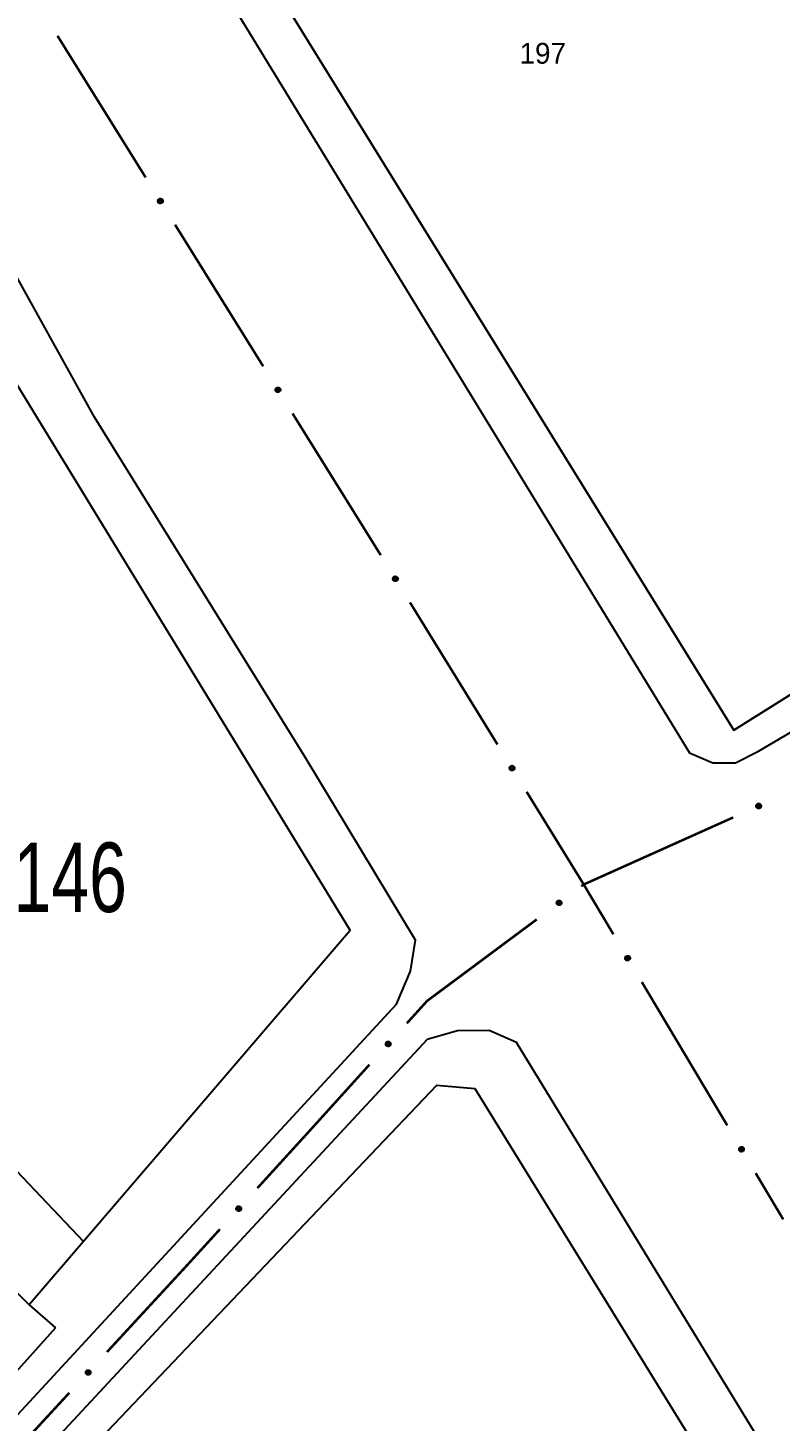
# Model space of a CAD drawing. Extents: x 199577 to 200882, y 4838726 to 4840156.
# Drawn here: x 200277.8 to 200331.9, y 4839688.2 to 4839788.5 of the extents above; entities that cross this region are included whole.
import ezdxf
from ezdxf.enums import TextEntityAlignment as Align

# ---------------------------------------------------------------- set-up
doc = ezdxf.new("R2010")
doc.units = 0
doc.header["$LTSCALE"] = 1.5
doc.header["$MEASUREMENT"] = 0
for name, color, linetype in [('CD_MALHA_LOTES', 7, 'CONTINUOUS'), ('CD_TXT_QUADRA', 2, 'CONTINUOUS'), ('RU-QUADRA', 210, 'CONTINUOUS'), ('SV-EIXO-RUA-PAV', 20, 'CONTINUOUS'), ('SV-RUA-PAVIM', 7, 'CONTINUOUS'), ('Th_NmrPorta', 1, 'CONTINUOUS')]:
    doc.layers.add(name, color=color, linetype=linetype)
doc.styles.add('ARIAL', font='ARIAL.SHX')

msp = doc.modelspace()

# ---------------------------------------------------------------- linework, layer by layer
at = {"layer": 'CD_MALHA_LOTES', "linetype": 'Continuous', "flags": 128}
for points in [[(200321.76, 4839826.76), (200292.2, 4839796.84), (200328.57, 4839737.96), (200359.52, 4839757.36)], [(200239.23, 4839746.02), (200247.15, 4839753.92), (200260.64, 4839765.85), (200271.15, 4839772.37), (200300.98, 4839723.55)], [(200300.98, 4839723.55), (200281.78, 4839701.17)], [(200262.49, 4839721.5), (200281.78, 4839701.17)], [(200277.87, 4839696.61), (200257.73, 4839716.88)], [(200284, 4839688.02), (200307.2, 4839712.41), (200309.94, 4839712.18), (200330.44, 4839678.92)], [(200281.78, 4839701.17), (200277.87, 4839696.61)], [(200277.87, 4839696.61), (200279.77, 4839694.96)], [(200279.77, 4839694.96), (200275.43, 4839690.15)]]:
    msp.add_lwpolyline(points, dxfattribs=at)
at = {"layer": 'RU-QUADRA', "linetype": 'Continuous', "flags": 128}
msp.add_lwpolyline([(200292.2, 4839796.84), (200321.76, 4839826.76), (200337.57, 4839842.76), (200362.53, 4839868.72), (200429.08, 4839797.67), (200407.55, 4839784.04), (200399.91, 4839779.28), (200393.91, 4839775.55), (200388.35, 4839772.08), (200382.51, 4839768.45), (200378.76, 4839772.59), (200365.72, 4839761.25), (200328.57, 4839737.96)], close=True, dxfattribs=at)
at = {"layer": 'RU-QUADRA', "linetype": 'Continuous'}
for points in [[(200271.15, 4839772.37), (200300.98, 4839723.55)], [(200300.98, 4839723.55), (200281.78, 4839701.17)], [(200281.78, 4839701.17), (200277.87, 4839696.61)], [(200277.87, 4839696.61), (200279.77, 4839694.96)], [(200279.77, 4839694.96), (200275.43, 4839690.15)]]:
    msp.add_lwpolyline(points, dxfattribs=at)
at = {"layer": 'RU-QUADRA', "linetype": 'Continuous', "flags": 128}
msp.add_lwpolyline([(200274.55, 4839678.08), (200279.96, 4839683.78), (200284, 4839688.02), (200307.2, 4839712.41), (200309.94, 4839712.18), (200322.96, 4839691.06), (200330.44, 4839678.92), (200343.74, 4839657.34), (200343.09, 4839653.73), (200333.65, 4839645.93), (200322.91, 4839637.07), (200318.53, 4839633.45), (200303.85, 4839621.34), (200299.33, 4839617.6), (200295.79, 4839614.68), (200292.08, 4839611.62), (200280.36, 4839601.94), (200262.46, 4839621.33)], dxfattribs=at)
at = {"layer": 'SV-EIXO-RUA-PAV', "const_width": 0.18}
for points in [[(200279.919547, 4839787.897209), (200286.260262, 4839777.70921)], [(200288.373834, 4839774.31321), (200294.714549, 4839764.12521)], [(200296.82812, 4839760.729211), (200303.168835, 4839750.541211)], [(200305.272558, 4839747.139113), (200311.566049, 4839736.921874)], [(200313.663879, 4839733.516128), (200317.335082, 4839727.556072)], [(200328.524435, 4839731.674633), (200318.488115, 4839727.172159)], [(200317.335082, 4839727.556072), (200317.77, 4839726.85)], [(200317.77, 4839726.85), (200317.599128, 4839726.722945)], [(200318.488115, 4839727.172159), (200317.77, 4839726.85)], [(200317.77, 4839726.85), (200319.904437, 4839723.266823)], [(200314.389243, 4839724.336181), (200307.167004, 4839718.965962)], [(200321.951501, 4839719.830324), (200328.092693, 4839709.520825)], [(200306.5, 4839718.47), (200305.045093, 4839716.861586)], [(200307.167004, 4839718.965962), (200306.5, 4839718.47)], [(200302.36177, 4839713.895145), (200298.336784, 4839709.445483)], [(200298.336784, 4839709.445483), (200297.97, 4839709.04)], [(200297.97, 4839709.04), (200294.296793, 4839705.009445)], [(200330.139756, 4839706.084325), (200331.675054, 4839703.50695)], [(200331.675054, 4839703.50695), (200332.12, 4839702.76)], [(200291.602463, 4839702.052997), (200289.581716, 4839699.835661)], [(200289.13, 4839699.34), (200283.480176, 4839693.219696)], [(200289.581716, 4839699.835661), (200289.13, 4839699.34)], [(200280.766975, 4839690.280557), (200275.340573, 4839684.402278)]]:
    msp.add_lwpolyline(points, dxfattribs=at)
at = {"layer": 'SV-EIXO-RUA-PAV'}
for points in [[(200287.334587, 4839776.191361), (200287.382374, 4839776.180949), (200287.421316, 4839776.162229), (200287.449301, 4839776.137267), (200287.46828, 4839776.10876), (200287.484411, 4839776.07741), (200287.493701, 4839776.042214), (200287.495359, 4839776.000867), (200287.485251, 4839775.952856), (200287.463452, 4839775.914225), (200287.440448, 4839775.885478), (200287.411862, 4839775.863977), (200287.381144, 4839775.848817), (200287.344266, 4839775.840376), (200287.302348, 4839775.839105), (200287.254317, 4839775.850437), (200287.216266, 4839775.869052), (200287.189831, 4839775.893907), (200287.168397, 4839775.922782), (200287.152312, 4839775.954985), (200287.143392, 4839775.989587), (200287.142188, 4839776.031794), (200287.154001, 4839776.079052), (200287.172134, 4839776.117216), (200287.196611, 4839776.143993), (200287.225514, 4839776.164454), (200287.256761, 4839776.181016), (200287.291752, 4839776.191827), (200287.334587, 4839776.191361)], [(200295.788873, 4839762.607361), (200295.83666, 4839762.596949), (200295.875602, 4839762.578229), (200295.903588, 4839762.553267), (200295.922566, 4839762.524761), (200295.938697, 4839762.493411), (200295.947987, 4839762.458215), (200295.949645, 4839762.416867), (200295.939537, 4839762.368857), (200295.917738, 4839762.330225), (200295.894734, 4839762.301479), (200295.866149, 4839762.279978), (200295.835431, 4839762.264818), (200295.798552, 4839762.256377), (200295.756634, 4839762.255106), (200295.708604, 4839762.266438), (200295.670552, 4839762.285053), (200295.644117, 4839762.309908), (200295.622684, 4839762.338782), (200295.606599, 4839762.370986), (200295.597679, 4839762.405587), (200295.596475, 4839762.447795), (200295.608288, 4839762.495052), (200295.62642, 4839762.533216), (200295.650898, 4839762.559993), (200295.6798, 4839762.580455), (200295.711047, 4839762.597016), (200295.746038, 4839762.607828), (200295.788873, 4839762.607361)], [(200304.242015, 4839749.022054), (200304.289754, 4839749.011421), (200304.328608, 4839748.992521), (200304.356478, 4839748.96743), (200304.375324, 4839748.938836), (200304.39131, 4839748.907411), (200304.400437, 4839748.872172), (200304.401904, 4839748.830818), (200304.391574, 4839748.782855), (200304.369596, 4839748.744324), (200304.346459, 4839748.715685), (200304.317774, 4839748.694316), (200304.286987, 4839748.679299), (200304.250069, 4839748.671028), (200304.208146, 4839748.669951), (200304.160169, 4839748.681506), (200304.122203, 4839748.700296), (200304.095884, 4839748.725273), (200304.074584, 4839748.754247), (200304.058648, 4839748.786525), (200304.049888, 4839748.821167), (200304.04888, 4839748.863379), (200304.060912, 4839748.910582), (200304.079221, 4839748.948662), (200304.103822, 4839748.975325), (200304.132819, 4839748.995653), (200304.164142, 4839749.012069), (200304.199183, 4839749.022719), (200304.242015, 4839749.022054)], [(200312.633336, 4839735.399068), (200312.681075, 4839735.388436), (200312.71993, 4839735.369536), (200312.747799, 4839735.344444), (200312.766646, 4839735.31585), (200312.782631, 4839735.284426), (200312.791758, 4839735.249187), (200312.793225, 4839735.207833), (200312.782895, 4839735.159869), (200312.760918, 4839735.121339), (200312.73778, 4839735.0927), (200312.709096, 4839735.071331), (200312.678308, 4839735.056313), (200312.641391, 4839735.048043), (200312.599467, 4839735.046966), (200312.55149, 4839735.058521), (200312.513525, 4839735.077311), (200312.487205, 4839735.102288), (200312.465905, 4839735.131262), (200312.44997, 4839735.163539), (200312.44121, 4839735.198182), (200312.440201, 4839735.240394), (200312.452233, 4839735.287597), (200312.470542, 4839735.325676), (200312.495143, 4839735.35234), (200312.52414, 4839735.372667), (200312.555464, 4839735.389084), (200312.590504, 4839735.399734), (200312.633336, 4839735.399068)], [(200330.525371, 4839732.451639), (200330.508623, 4839732.405688), (200330.484832, 4839732.36962), (200330.45633, 4839732.345249), (200330.425529, 4839732.33028), (200330.392292, 4839732.318515), (200330.356167, 4839732.314047), (200330.314972, 4839732.317969), (200330.268759, 4839732.334446), (200330.233413, 4839732.361247), (200330.208024, 4839732.387911), (200330.190567, 4839732.41913), (200330.179679, 4839732.451609), (200330.176278, 4839732.489288), (200330.18066, 4839732.530995), (200330.198354, 4839732.577064), (200330.221921, 4839732.612264), (200330.250108, 4839732.635113), (200330.281604, 4839732.652465), (200330.31568, 4839732.664069), (200330.351167, 4839732.668251), (200330.393152, 4839732.663763), (200330.43839, 4839732.645697), (200330.473766, 4839732.622593), (200330.497005, 4839732.594734), (200330.51339, 4839732.563341), (200330.525596, 4839732.530149), (200330.531599, 4839732.494021), (200330.525371, 4839732.451639)], [(200316.175169, 4839725.526959), (200316.168739, 4839725.478476), (200316.153298, 4839725.438121), (200316.130732, 4839725.40817), (200316.10389, 4839725.386903), (200316.073979, 4839725.368238), (200316.03967, 4839725.356074), (200315.998601, 4839725.351007), (200315.94992, 4839725.357116), (200315.90962, 4839725.375651), (200315.879073, 4839725.396203), (200315.855285, 4839725.422916), (200315.83764, 4839725.452277), (200315.826183, 4839725.488332), (200315.821455, 4839725.530002), (200315.828782, 4839725.578804), (200315.844191, 4839725.618263), (200315.866779, 4839725.64666), (200315.893785, 4839725.670405), (200315.924551, 4839725.689094), (200315.958297, 4839725.700841), (200316.000261, 4839725.705525), (200316.048333, 4839725.697655), (200316.087864, 4839725.682735), (200316.11657, 4839725.660553), (200316.139349, 4839725.633438), (200316.158434, 4839725.603665), (200316.172098, 4839725.569687), (200316.175169, 4839725.526959)], [(200320.949011, 4839721.728348), (200320.996587, 4839721.717008), (200321.035157, 4839721.697534), (200321.062651, 4839721.672032), (200321.081071, 4839721.643161), (200321.096589, 4839721.611503), (200321.105192, 4839721.576133), (200321.106045, 4839721.534761), (200321.095004, 4839721.486956), (200321.072457, 4839721.448756), (200321.048898, 4839721.420463), (200321.019899, 4839721.399523), (200320.988892, 4839721.384964), (200320.951856, 4839721.377242), (200320.909921, 4839721.376787), (200320.862121, 4839721.389052), (200320.824438, 4839721.408404), (200320.798492, 4839721.433769), (200320.777625, 4839721.463055), (200320.76217, 4839721.495566), (200320.753925, 4839721.530335), (200320.753543, 4839721.572557), (200320.766274, 4839721.619576), (200320.785146, 4839721.65738), (200320.81014, 4839721.683675), (200320.839435, 4839721.70357), (200320.870999, 4839721.719521), (200320.906194, 4839721.729649), (200320.949011, 4839721.728348)], [(200303.881454, 4839715.411075), (200303.884593, 4839715.362268), (200303.877311, 4839715.319678), (200303.861013, 4839715.285904), (200303.83883, 4839715.259814), (200303.813128, 4839715.235679), (200303.781847, 4839715.217063), (200303.742552, 4839715.204092), (200303.693614, 4839715.200599), (200303.650475, 4839715.210926), (200303.616509, 4839715.225133), (200303.587972, 4839715.246698), (200303.564944, 4839715.272059), (200303.546682, 4839715.305191), (200303.533925, 4839715.345141), (200303.531604, 4839715.394436), (200303.539029, 4839715.43614), (200303.555651, 4839715.468394), (200303.577513, 4839715.496946), (200303.604048, 4839715.521271), (200303.634859, 4839715.539368), (200303.675106, 4839715.552139), (200303.72379, 4839715.553786), (200303.76547, 4839715.546855), (200303.797948, 4839715.53069), (200303.825573, 4839715.508534), (200303.850093, 4839715.48305), (200303.870116, 4839715.452385), (200303.881454, 4839715.411075)], [(200329.137267, 4839707.98235), (200329.184842, 4839707.97101), (200329.223412, 4839707.951535), (200329.250907, 4839707.926033), (200329.269326, 4839707.897163), (200329.284844, 4839707.865504), (200329.293447, 4839707.830134), (200329.2943, 4839707.788763), (200329.28326, 4839707.740958), (200329.260713, 4839707.702758), (200329.237153, 4839707.674465), (200329.208155, 4839707.653525), (200329.177147, 4839707.638965), (200329.140112, 4839707.631244), (200329.098177, 4839707.630789), (200329.050376, 4839707.643054), (200329.012694, 4839707.662406), (200328.986748, 4839707.687771), (200328.96588, 4839707.717057), (200328.950425, 4839707.749568), (200328.94218, 4839707.784336), (200328.941799, 4839707.826559), (200328.954529, 4839707.873578), (200328.973401, 4839707.911382), (200328.998395, 4839707.937677), (200329.027691, 4839707.957572), (200329.059254, 4839707.973522), (200329.094449, 4839707.983651), (200329.137267, 4839707.98235)], [(200293.127771, 4839703.563269), (200293.130729, 4839703.51445), (200293.123289, 4839703.471887), (200293.106866, 4839703.438174), (200293.084585, 4839703.412167), (200293.058794, 4839703.388128), (200293.027444, 4839703.369628), (200292.988101, 4839703.356803), (200292.93915, 4839703.353492), (200292.89605, 4839703.36398), (200292.862137, 4839703.378312), (200292.83368, 4839703.399984), (200292.810747, 4839703.42543), (200292.792608, 4839703.458629), (200292.78, 4839703.498627), (200292.777861, 4839703.54793), (200292.785442, 4839703.589606), (200292.802183, 4839703.621798), (200292.824152, 4839703.650268), (200292.850776, 4839703.674495), (200292.881655, 4839703.692477), (200292.921948, 4839703.705099), (200292.970638, 4839703.706564), (200293.012292, 4839703.699478), (200293.044711, 4839703.683193), (200293.072253, 4839703.660934), (200293.096678, 4839703.63536), (200293.116587, 4839703.60462), (200293.127771, 4839703.563269)], [(200282.30192, 4839691.781033), (200282.304566, 4839691.732196), (200282.296853, 4839691.689682), (200282.280214, 4839691.656075), (200282.257768, 4839691.630211), (200282.231823, 4839691.606338), (200282.200356, 4839691.588039), (200282.160931, 4839691.575466), (200282.11196, 4839691.572468), (200282.068928, 4839691.583231), (200282.035107, 4839691.597781), (200282.00679, 4839691.619634), (200281.98402, 4839691.645226), (200281.966094, 4839691.678542), (200281.953742, 4839691.718619), (200281.95192, 4839691.767934), (200281.959767, 4839691.809562), (200281.976714, 4839691.841646), (200281.998864, 4839691.869974), (200282.025643, 4839691.89403), (200282.056636, 4839691.911814), (200282.09701, 4839691.924178), (200282.145708, 4839691.925332), (200282.187316, 4839691.917979), (200282.219629, 4839691.901487), (200282.247028, 4839691.879052), (200282.27129, 4839691.853321), (200282.291001, 4839691.822455), (200282.30192, 4839691.781033)]]:
    msp.add_lwpolyline(points, close=True, dxfattribs=at)
for points in [[(200287.142188, 4839776.031794), (200287.302348, 4839775.839105)], [(200287.143392, 4839775.989587), (200287.254317, 4839775.850437)], [(200287.14772, 4839776.007272), (200287.273839, 4839775.851112)], [(200287.150685, 4839775.968937), (200287.231486, 4839775.864933)], [(200287.151422, 4839776.052971), (200287.321264, 4839775.842055)], [(200287.152312, 4839775.954985), (200287.216266, 4839775.869052)], [(200287.154001, 4839776.079052), (200287.344266, 4839775.840376)], [(200287.163364, 4839776.095762), (200287.359315, 4839775.848058)], [(200287.172134, 4839776.117216), (200287.381144, 4839775.848817)], [(200287.185553, 4839776.127251), (200287.394483, 4839775.858695)], [(200287.196611, 4839776.143993), (200287.411862, 4839775.863977)], [(200287.212069, 4839776.15179), (200287.423007, 4839775.87484)], [(200287.225514, 4839776.164454), (200287.440448, 4839775.885478)], [(200287.244069, 4839776.170098), (200287.450835, 4839775.905017)], [(200287.256761, 4839776.181016), (200287.463452, 4839775.914225)], [(200287.276636, 4839776.182331), (200287.472304, 4839775.937665)], [(200287.291752, 4839776.191827), (200287.485251, 4839775.952856)], [(200287.312087, 4839776.18993), (200287.486845, 4839775.97886)], [(200287.334587, 4839776.191361), (200287.495359, 4839776.000867)], [(200287.360386, 4839776.184632), (200287.490264, 4839776.027597)], [(200287.382374, 4839776.180949), (200287.493701, 4839776.042214)], [(200287.404619, 4839776.170373), (200287.483541, 4839776.066807)], [(200287.421316, 4839776.162229), (200287.484411, 4839776.07741)], [(200295.596475, 4839762.447795), (200295.756634, 4839762.255106)], [(200295.605709, 4839762.468972), (200295.77555, 4839762.258056)], [(200295.608288, 4839762.495052), (200295.798552, 4839762.256377)], [(200295.61765, 4839762.511763), (200295.813602, 4839762.264058)], [(200295.62642, 4839762.533216), (200295.835431, 4839762.264818)], [(200295.63984, 4839762.543252), (200295.848769, 4839762.274695)], [(200295.650898, 4839762.559993), (200295.866149, 4839762.279978)], [(200295.666355, 4839762.56779), (200295.877294, 4839762.290841)], [(200295.6798, 4839762.580455), (200295.894734, 4839762.301479)], [(200295.698355, 4839762.586099), (200295.905122, 4839762.321018)], [(200295.711047, 4839762.597016), (200295.917738, 4839762.330225)], [(200295.730922, 4839762.598332), (200295.92659, 4839762.353666)], [(200295.746038, 4839762.607828), (200295.939537, 4839762.368857)], [(200295.766373, 4839762.605931), (200295.941132, 4839762.39486)], [(200295.788873, 4839762.607361), (200295.949645, 4839762.416867)], [(200295.814673, 4839762.600632), (200295.944551, 4839762.443597)], [(200295.83666, 4839762.596949), (200295.947987, 4839762.458215)], [(200295.858905, 4839762.586374), (200295.937827, 4839762.482807)], [(200295.875602, 4839762.578229), (200295.938697, 4839762.493411)], [(200295.597679, 4839762.405587), (200295.708604, 4839762.266438)], [(200295.602006, 4839762.423273), (200295.728126, 4839762.267113)], [(200295.604971, 4839762.384938), (200295.685772, 4839762.280934)], [(200295.606599, 4839762.370986), (200295.670552, 4839762.285053)], [(200304.04888, 4839748.863379), (200304.208146, 4839748.669951)], [(200304.049888, 4839748.821167), (200304.160169, 4839748.681506)], [(200304.054298, 4839748.838832), (200304.179693, 4839748.68209)], [(200304.057086, 4839748.800484), (200304.137405, 4839748.696107)], [(200304.058212, 4839748.884514), (200304.227075, 4839748.672814)], [(200304.058648, 4839748.786525), (200304.122203, 4839748.700296)], [(200304.060912, 4839748.910582), (200304.250069, 4839748.671028)], [(200304.070352, 4839748.927249), (200304.265154, 4839748.67864)], [(200304.079221, 4839748.948662), (200304.286987, 4839748.679299)], [(200304.092687, 4839748.958635), (200304.300371, 4839748.689114)], [(200304.103822, 4839748.975325), (200304.317774, 4839748.694316)], [(200304.119315, 4839748.983051), (200304.32897, 4839748.705127)], [(200304.132819, 4839748.995653), (200304.346459, 4839748.715685)], [(200304.1514, 4839749.001211), (200304.356937, 4839748.735175)], [(200304.164142, 4839749.012069), (200304.369596, 4839748.744324)], [(200304.184023, 4839749.013293), (200304.378556, 4839748.767723)], [(200304.199183, 4839749.022719), (200304.391574, 4839748.782855)], [(200304.219509, 4839749.020727), (200304.393289, 4839748.80885)], [(200304.242015, 4839749.022054), (200304.401904, 4839748.830818)], [(200304.267783, 4839749.015205), (200304.396933, 4839748.857571)], [(200304.289754, 4839749.011421), (200304.400437, 4839748.872172)], [(200304.311949, 4839749.000742), (200304.390391, 4839748.896812)], [(200304.328608, 4839748.992521), (200304.39131, 4839748.907411)], [(200312.555464, 4839735.389084), (200312.760918, 4839735.121339)], [(200312.575344, 4839735.390307), (200312.769878, 4839735.144738)], [(200312.590504, 4839735.399734), (200312.782895, 4839735.159869)], [(200312.61083, 4839735.397742), (200312.78461, 4839735.185865)], [(200312.633336, 4839735.399068), (200312.793225, 4839735.207833)], [(200312.659105, 4839735.39222), (200312.788254, 4839735.234586)], [(200312.681075, 4839735.388436), (200312.791758, 4839735.249187)], [(200312.440201, 4839735.240394), (200312.599467, 4839735.046966)], [(200312.44121, 4839735.198182), (200312.55149, 4839735.058521)], [(200312.44562, 4839735.215847), (200312.571015, 4839735.059105)], [(200312.448407, 4839735.177499), (200312.528726, 4839735.073122)], [(200312.449534, 4839735.261529), (200312.618397, 4839735.049828)], [(200312.44997, 4839735.163539), (200312.513525, 4839735.077311)], [(200312.452233, 4839735.287597), (200312.641391, 4839735.048043)], [(200312.461673, 4839735.304263), (200312.656476, 4839735.055655)], [(200312.470542, 4839735.325676), (200312.678308, 4839735.056313)], [(200312.484008, 4839735.33565), (200312.691692, 4839735.066129)], [(200312.495143, 4839735.35234), (200312.709096, 4839735.071331)], [(200312.510637, 4839735.360065), (200312.720291, 4839735.082142)], [(200312.52414, 4839735.372667), (200312.73778, 4839735.0927)], [(200312.542721, 4839735.378226), (200312.748258, 4839735.11219)], [(200312.703271, 4839735.377757), (200312.781712, 4839735.273826)], [(200312.71993, 4839735.369536), (200312.782631, 4839735.284426)], [(200330.43839, 4839732.645697), (200330.176278, 4839732.489288)], [(200330.473766, 4839732.622593), (200330.179679, 4839732.451609)], [(200330.393152, 4839732.663763), (200330.18066, 4839732.530995)], [(200330.412894, 4839732.651763), (200330.181037, 4839732.511854)], [(200330.453688, 4839732.63417), (200330.181864, 4839732.473341)], [(200330.481904, 4839732.607945), (200330.187671, 4839732.437062)], [(200330.497005, 4839732.594734), (200330.190567, 4839732.41913)], [(200330.368109, 4839732.661582), (200330.196395, 4839732.557628)], [(200330.351167, 4839732.668251), (200330.198354, 4839732.577064)], [(200330.502651, 4839732.578368), (200330.19983, 4839732.406624)], [(200330.51339, 4839732.563341), (200330.208024, 4839732.387911)], [(200330.329724, 4839732.663804), (200330.215791, 4839732.597736)], [(200330.31568, 4839732.664069), (200330.221921, 4839732.612264)], [(200330.516486, 4839732.544195), (200330.225987, 4839732.374988)], [(200330.525596, 4839732.530149), (200330.233413, 4839732.361247)], [(200330.524224, 4839732.510278), (200330.255449, 4839732.349321)], [(200330.531599, 4839732.494021), (200330.268759, 4839732.334446)], [(200330.526982, 4839732.474127), (200330.294311, 4839732.329366)], [(200330.525371, 4839732.451639), (200330.314972, 4839732.317969)], [(200330.515231, 4839732.42698), (200330.342145, 4839732.319419)], [(200330.508623, 4839732.405688), (200330.356167, 4839732.314047)], [(200330.495149, 4839732.385069), (200330.381903, 4839732.320804)], [(200330.484832, 4839732.36962), (200330.392292, 4839732.318515)], [(200316.000261, 4839725.705525), (200315.821455, 4839725.530002)], [(200316.022129, 4839725.698071), (200315.825956, 4839725.511394)], [(200316.048333, 4839725.697655), (200315.826183, 4839725.488332)], [(200315.958297, 4839725.700841), (200315.828782, 4839725.578804)], [(200315.97628, 4839725.697988), (200315.831067, 4839725.559405)], [(200316.065759, 4839725.689704), (200315.835081, 4839725.473969)], [(200316.087864, 4839725.682735), (200315.83764, 4839725.452277)], [(200315.938321, 4839725.691868), (200315.841344, 4839725.602755)], [(200315.924551, 4839725.689094), (200315.844191, 4839725.618263)], [(200316.098973, 4839725.67019), (200315.848585, 4839725.439799)], [(200316.11657, 4839725.660553), (200315.855285, 4839725.422916)], [(200316.125617, 4839725.645792), (200315.867031, 4839725.412706)], [(200316.139349, 4839725.633438), (200315.879073, 4839725.396203)], [(200316.146506, 4839725.615413), (200315.899402, 4839725.387464)], [(200316.158434, 4839725.603665), (200315.90962, 4839725.375651)], [(200316.161386, 4839725.583967), (200315.933711, 4839725.368765)], [(200316.172098, 4839725.569687), (200315.94992, 4839725.357116)], [(200316.171886, 4839725.549264), (200315.975966, 4839725.357674)], [(200316.175169, 4839725.526959), (200315.998601, 4839725.351007)], [(200316.170593, 4839725.500692), (200316.024819, 4839725.358291)], [(200316.168739, 4839725.478476), (200316.03967, 4839725.356074)], [(200316.160036, 4839725.455433), (200316.06334, 4839725.36823)], [(200316.153298, 4839725.438121), (200316.073979, 4839725.368238)], [(200320.753543, 4839721.572557), (200320.909921, 4839721.376787)], [(200320.753925, 4839721.530335), (200320.862121, 4839721.389052)], [(200320.758596, 4839721.547933), (200320.881652, 4839721.389347)], [(200320.760814, 4839721.509547), (200320.839576, 4839721.40399)], [(200320.76217, 4839721.495566), (200320.824438, 4839721.408404)], [(200320.763188, 4839721.593551), (200320.928891, 4839721.379368)], [(200320.766274, 4839721.619576), (200320.951856, 4839721.377242)], [(200320.77596, 4839721.636101), (200320.967052, 4839721.384629)], [(200320.785146, 4839721.65738), (200320.988892, 4839721.384964)], [(200320.798758, 4839721.667152), (200321.00242, 4839721.394579)], [(200320.81014, 4839721.683675), (200321.019899, 4839721.399523)], [(200320.825746, 4839721.69117), (200321.031254, 4839721.410167)], [(200320.839435, 4839721.70357), (200321.048898, 4839721.420463)], [(200320.858096, 4839721.708852), (200321.059664, 4839721.439796)], [(200320.870999, 4839721.719521), (200321.072457, 4839721.448756)], [(200320.890895, 4839721.720449), (200321.081763, 4839721.47202)], [(200320.906194, 4839721.729649), (200321.095004, 4839721.486956)], [(200320.926488, 4839721.727356), (200321.097104, 4839721.512924)], [(200320.949011, 4839721.728348), (200321.106045, 4839721.534761)], [(200320.974675, 4839721.721118), (200321.101472, 4839721.561585)], [(200320.996587, 4839721.717008), (200321.105192, 4839721.576133)], [(200321.018622, 4839721.706002), (200321.095512, 4839721.600918)], [(200321.035157, 4839721.697534), (200321.096589, 4839721.611503)], [(200303.634859, 4839715.539368), (200303.531604, 4839715.394436)], [(200303.675106, 4839715.552139), (200303.533925, 4839715.345141)], [(200303.653053, 4839715.540073), (200303.537624, 4839715.375853)], [(200303.604048, 4839715.521271), (200303.539029, 4839715.43614)], [(200303.617013, 4839715.526675), (200303.539258, 4839715.420374)], [(200303.698006, 4839715.549089), (200303.541966, 4839715.327767)], [(200303.72379, 4839715.553786), (200303.546682, 4839715.305191)], [(200303.742431, 4839715.549383), (200303.558208, 4839715.292836)], [(200303.76547, 4839715.546855), (200303.564944, 4839715.272059)], [(200303.778811, 4839715.536715), (200303.578111, 4839715.261953)], [(200303.797948, 4839715.53069), (200303.587972, 4839715.246698)], [(200303.809698, 4839715.517975), (200303.601482, 4839715.238972)], [(200303.825573, 4839715.508534), (200303.616509, 4839715.225133)], [(200303.836105, 4839715.492248), (200303.638151, 4839715.220522)], [(200303.850093, 4839715.48305), (200303.650475, 4839715.210926)], [(200303.856827, 4839715.464304), (200303.675446, 4839715.208866)], [(200303.870116, 4839715.452385), (200303.693614, 4839715.200599)], [(200303.873887, 4839715.432313), (200303.719052, 4839715.206221)], [(200303.881454, 4839715.411075), (200303.742552, 4839715.204092)], [(200303.882084, 4839715.38442), (200303.766849, 4839715.216345)], [(200303.884593, 4839715.362268), (200303.781847, 4839715.217063)], [(200303.880547, 4839715.337971), (200303.802695, 4839715.233598)], [(200303.877311, 4839715.319678), (200303.813128, 4839715.235679)], [(200328.941799, 4839707.826559), (200329.098177, 4839707.630789)], [(200328.94218, 4839707.784336), (200329.050376, 4839707.643054)], [(200328.946852, 4839707.801934), (200329.069907, 4839707.643349)], [(200328.94907, 4839707.763549), (200329.027831, 4839707.657992)], [(200328.950425, 4839707.749568), (200329.012694, 4839707.662406)], [(200328.951443, 4839707.847552), (200329.117147, 4839707.63337)], [(200328.954529, 4839707.873578), (200329.140112, 4839707.631244)], [(200328.964215, 4839707.890103), (200329.155308, 4839707.638631)], [(200328.973401, 4839707.911382), (200329.177147, 4839707.638965)], [(200328.987014, 4839707.921154), (200329.190676, 4839707.648581)], [(200328.998395, 4839707.937677), (200329.208155, 4839707.653525)], [(200329.014002, 4839707.945172), (200329.219509, 4839707.664168)], [(200329.027691, 4839707.957572), (200329.237153, 4839707.674465)], [(200329.046352, 4839707.962854), (200329.247919, 4839707.693798)], [(200329.059254, 4839707.973522), (200329.260713, 4839707.702758)], [(200329.079151, 4839707.97445), (200329.270019, 4839707.726022)], [(200329.094449, 4839707.983651), (200329.28326, 4839707.740958)], [(200329.114743, 4839707.981358), (200329.28536, 4839707.766925)], [(200329.137267, 4839707.98235), (200329.2943, 4839707.788763)], [(200329.16293, 4839707.97512), (200329.289727, 4839707.815587)], [(200329.184842, 4839707.97101), (200329.293447, 4839707.830134)], [(200329.206877, 4839707.960003), (200329.283768, 4839707.85492)], [(200329.223412, 4839707.951535), (200329.284844, 4839707.865504)], [(200292.881655, 4839703.692477), (200292.777861, 4839703.54793)], [(200292.921948, 4839703.705099), (200292.78, 4839703.498627)], [(200292.899851, 4839703.693115), (200292.783813, 4839703.529325)], [(200292.850776, 4839703.674495), (200292.785442, 4839703.589606)], [(200292.863762, 4839703.67985), (200292.785612, 4839703.57384)], [(200292.944838, 4839703.701963), (200292.787976, 4839703.481223)], [(200292.970638, 4839703.706564), (200292.792608, 4839703.458629)], [(200292.989263, 4839703.702092), (200292.804088, 4839703.446232)], [(200293.012292, 4839703.699478), (200292.810747, 4839703.42543)], [(200293.025595, 4839703.689289), (200292.823876, 4839703.415275)], [(200293.044711, 4839703.683193), (200292.83368, 4839703.399984)], [(200293.056413, 4839703.670434), (200292.847162, 4839703.392208)], [(200293.072253, 4839703.660934), (200292.862137, 4839703.378312)], [(200293.082724, 4839703.64461), (200292.883762, 4839703.373622)], [(200293.096678, 4839703.63536), (200292.89605, 4839703.36398)], [(200293.103342, 4839703.616589), (200292.921013, 4839703.361827)], [(200293.116587, 4839703.60462), (200292.93915, 4839703.353492)], [(200293.120283, 4839703.584534), (200292.964609, 4839703.35902)], [(200293.127771, 4839703.563269), (200292.988101, 4839703.356803)], [(200293.128302, 4839703.536611), (200293.012443, 4839703.368966)], [(200293.130729, 4839703.51445), (200293.027444, 4839703.369628)], [(200293.126592, 4839703.490169), (200293.048353, 4839703.386086)], [(200293.123289, 4839703.471887), (200293.058794, 4839703.388128)], [(200282.056636, 4839691.911814), (200281.95192, 4839691.767934)], [(200282.09701, 4839691.924178), (200281.953742, 4839691.718619)], [(200282.074836, 4839691.912336), (200281.957752, 4839691.749292)], [(200282.025643, 4839691.89403), (200281.959767, 4839691.809562)], [(200282.038663, 4839691.899302), (200281.959836, 4839691.793794)], [(200282.119878, 4839691.920896), (200281.961607, 4839691.701164)], [(200282.145708, 4839691.925332), (200281.966094, 4839691.678542)], [(200282.164304, 4839691.92074), (200281.977494, 4839691.666071)], [(200282.187316, 4839691.917979), (200281.98402, 4839691.645226)], [(200282.200553, 4839691.907705), (200281.997084, 4839691.634988)], [(200282.219629, 4839691.901487), (200282.00679, 4839691.619634)], [(200282.231249, 4839691.888653), (200282.020221, 4839691.611772)], [(200282.247028, 4839691.879052), (200282.035107, 4839691.597781)], [(200282.257395, 4839691.862661), (200282.056702, 4839691.592952)], [(200282.27129, 4839691.853321), (200282.068928, 4839691.583231)], [(200282.277833, 4839691.834509), (200282.093877, 4839691.580919)], [(200282.291001, 4839691.822455), (200282.11196, 4839691.572468)], [(200282.294569, 4839691.802346), (200282.137454, 4839691.577833)], [(200282.30192, 4839691.781033), (200282.160931, 4839691.575466)], [(200282.30228, 4839691.754373), (200282.18535, 4839691.587472)], [(200282.304566, 4839691.732196), (200282.200356, 4839691.588039)], [(200282.300273, 4839691.707942), (200282.221369, 4839691.604362)], [(200282.296853, 4839691.689682), (200282.231823, 4839691.606338)]]:
    msp.add_lwpolyline(points, dxfattribs=at)
at = {"layer": 'SV-RUA-PAVIM', "linetype": 'Continuous'}
for points in [[(200428.2, 4839795.28, 9.21), (200430.26, 4839796.83, 9.21), (200430.34, 4839798.54, 9.21), (200362.89, 4839870.82, 8.35), (200361.74, 4839870.75, 8.35), (200361.13, 4839870.71, 8.35), (200338.3, 4839846.47, 8.35), (200289.45, 4839797.23, 9.53), (200289.54, 4839795, 10.09), (200325.39, 4839736.31, 11.6), (200327.06, 4839735.59, 11.6), (200328.68, 4839735.59, 11.75), (200330.34, 4839736.43, 11.77), (200398.55, 4839776.54, 10.1)], [(200219.44, 4839663.54, 11.8), (200235.42, 4839647.49, 11.8), (200237.12, 4839647.36, 11.8), (200239.08, 4839647.84, 11.8), (200241.52, 4839650.21, 11.8), (200304.31, 4839718.24, 11.8), (200305.32, 4839720.61, 11.8), (200305.67, 4839722.84, 11.8), (200297.8, 4839735.88, 11.69), (200282.59, 4839760.47, 11.34), (200273.32, 4839777.13, 10.33), (200271.04, 4839778.17, 10.13), (200268.72, 4839777.19, 10.13), (200187.62, 4839699.68, 7.66), (200186.92, 4839698.39, 7.66), (200186.98, 4839696.6, 7.66)], [(200241.1, 4839645.32, 12.29), (200240.38, 4839643.87, 12.29), (200240.37, 4839642.27, 12.29), (200278.9, 4839600.79, 12.29), (200279.89, 4839600.25, 12.29), (200281.45, 4839600.12, 12.29), (200283.19, 4839600.82, 12.42), (200345.37, 4839652.33, 11.52), (200346.62, 4839654.76, 11.67), (200346.65, 4839656.95, 11.67), (200346.46, 4839659.42, 11.67), (200345.72, 4839661.83, 12.04), (200312.94, 4839715.49, 12.02), (200310.97, 4839716.34, 12.02), (200308.68, 4839716.33, 12.02), (200306.52, 4839715.69, 12.02)]]:
    msp.add_polyline3d(points, close=True, dxfattribs=at)

# ---------------------------------------------------------------- texts
at = {"layer": 'CD_TXT_QUADRA', "style": 'ARIAL', "width": 0.7}
msp.add_text('348834146', height=5, dxfattribs=at).set_placement((200260.44, 4839724.87))
at = {"layer": 'Th_NmrPorta', "color": 1}
msp.add_text('197', height=1.5, dxfattribs=at).set_placement((200313.150366, 4839786.639086), align=Align.MIDDLE_LEFT)

doc.saveas('drawing.dxf')
